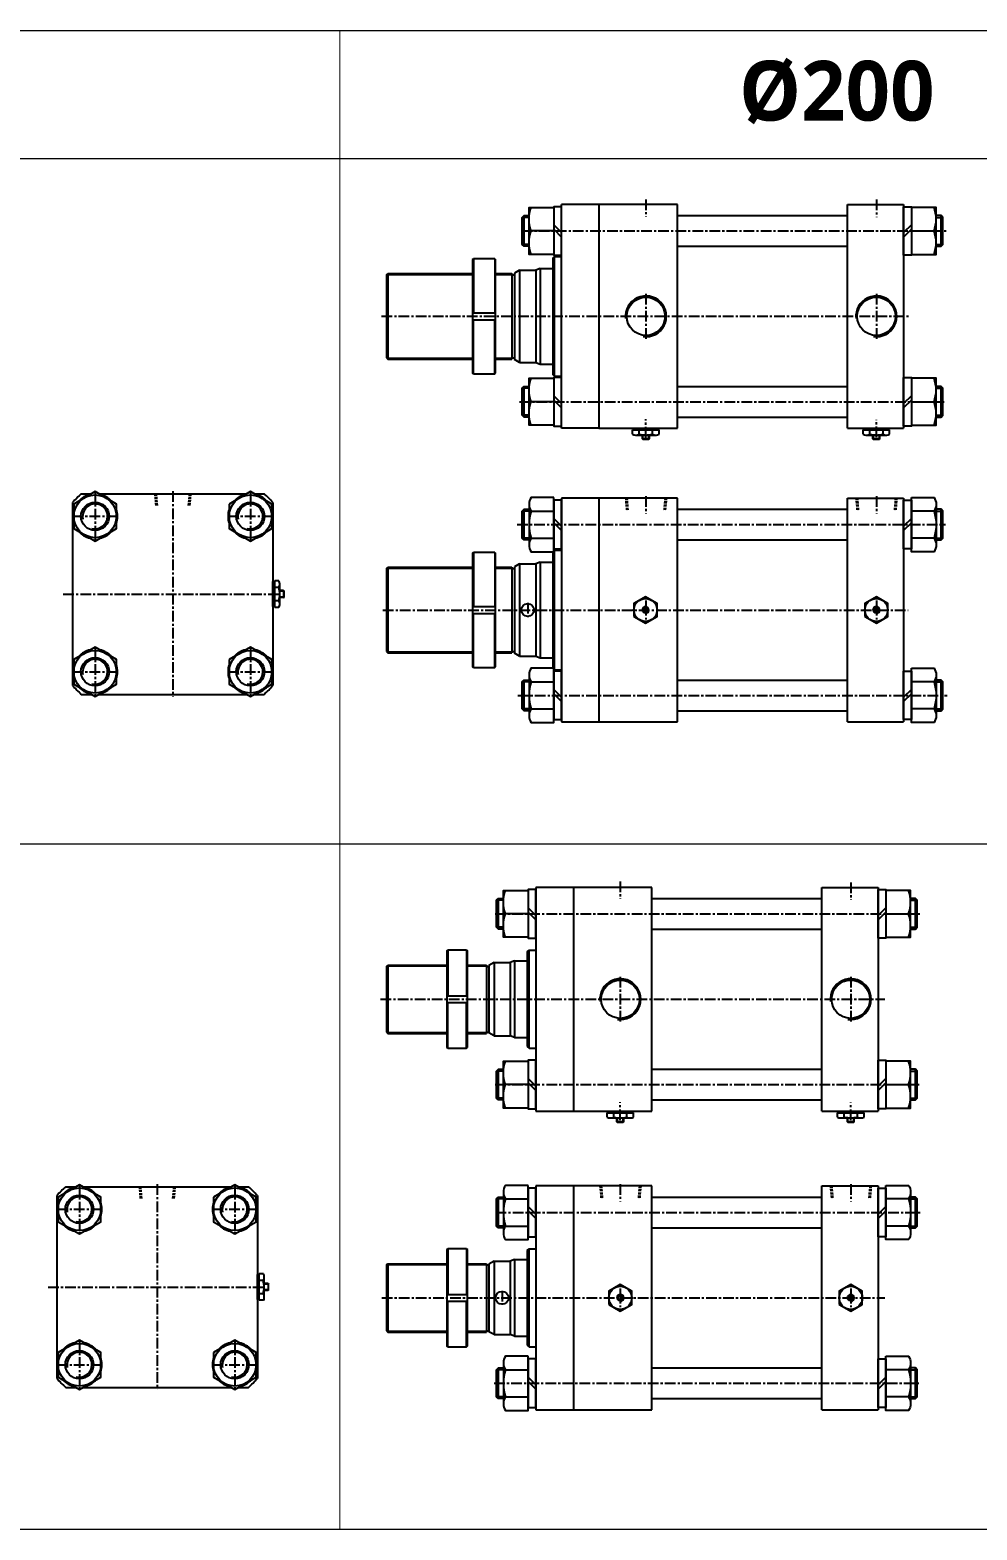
# Model space of a CAD drawing. Extents: x -819 to 6683, y -1 to 2811.
# Drawn here: x 3706 to 4815, y -1 to 1756 of the extents above; entities that cross this region are included whole.
import ezdxf

# ---------------------------------------------------------------- set-up
doc = ezdxf.new("R2010")
doc.units = 0
doc.header["$LTSCALE"] = 10
doc.header["$MEASUREMENT"] = 0
doc.linetypes.add('CENTER', pattern=[2, 1.25, -0.25, 0.25, -0.25])
doc.linetypes.add('HIDDEN', pattern=[0.375, 0.25, -0.125])
doc.layers.get('0').update_dxf_attribs({"linetype": 'CONTINUOUS'})
doc.layers.add('ML', color=7, linetype='CONTINUOUS')
doc.styles.add('문자', font='romans.shx')

msp = doc.modelspace()

# ---------------------------------------------------------------- linework, layer by layer
at = {"color": 7, "linetype": 'Continuous'}
for p, q in [((4411.9, 1282.5), (4411.9, 1287.5)), ((4411.9, 1287.5), (4418.3, 1287.5)), ((4412.9, 1287.5), (4412.9, 1289.5)), ((4412.9, 1289.5), (4442.1, 1289.5)), ((4418.3, 1287.5), (4443.1, 1287.5)), ((4419.7, 1282.5), (4419.7, 1287.5)), ((4435.3, 1282.5), (4435.3, 1287.5)), ((4442.1, 1287.5), (4442.1, 1289.5)), ((4443.1, 1282.5), (4443.1, 1287.5)), ((4681.9, 1282.5), (4681.9, 1287.5)), ((4681.9, 1287.5), (4688.3, 1287.5)), ((4682.9, 1287.5), (4682.9, 1289.5)), ((4682.9, 1289.5), (4712.1, 1289.5)), ((4688.3, 1287.5), (4713.1, 1287.5)), ((4689.7, 1282.5), (4689.7, 1287.5)), ((4705.3, 1282.5), (4705.3, 1287.5)), ((4712.1, 1287.5), (4712.1, 1289.5)), ((4713.1, 1282.5), (4713.1, 1287.5)), ((4415.1, 1281.5), (4439.9, 1281.5)), ((4423.5, 1281.7), (4423.5, 1281.7)), ((4423.5, 1277), (4423.5, 1281.5)), ((4423.5, 1277), (4424, 1276.5)), ((4431.5, 1277), (4423.5, 1277)), ((4424, 1276.5), (4431, 1276.5)), ((4431.5, 1277), (4431, 1276.5)), ((4431.5, 1277), (4431.5, 1281.5)), ((4685.1, 1281.5), (4709.9, 1281.5)), ((4693.5, 1281.7), (4693.5, 1281.7)), ((4693.5, 1277), (4693.5, 1281.5)), ((4693.5, 1277), (4694, 1276.5)), ((4701.5, 1277), (4693.5, 1277)), ((4694, 1276.5), (4701, 1276.5)), ((4701.5, 1277), (4701, 1276.5)), ((4701.5, 1277), (4701.5, 1281.5)), ((3990.5, 1080.7), (3990.5, 1109.9)), ((3992.5, 1109.9), (3990.5, 1109.9)), ((3997.5, 1110.9), (3992.5, 1110.9)), ((3992.5, 1086), (3992.5, 1110.9)), ((3998.5, 1082.9), (3998.5, 1107.7)), ((3997.5, 1103.1), (3992.5, 1103.1)), ((3998.2, 1091.3), (3998.2, 1091.3)), ((4003, 1099.3), (3998.5, 1099.3)), ((4003, 1091.3), (3998.5, 1091.3)), ((4003, 1099.3), (4003.5, 1098.8)), ((4003, 1099.3), (4003, 1091.3)), ((4003, 1091.3), (4003.5, 1091.8)), ((4003.5, 1091.8), (4003.5, 1098.8)), ((3992.5, 1080.7), (3990.5, 1080.7)), ((3997.5, 1087.5), (3992.5, 1087.5)), ((3992.5, 1079.7), (3992.5, 1086)), ((3997.5, 1079.7), (3992.5, 1079.7)), ((4381.9, 482.8), (4381.9, 487.8)), ((4381.9, 487.8), (4388.3, 487.8)), ((4382.9, 487.8), (4382.9, 489.8)), ((4382.9, 489.8), (4412.1, 489.8)), ((4385.1, 481.8), (4409.9, 481.8)), ((4388.3, 487.8), (4413.1, 487.8)), ((4389.7, 482.8), (4389.7, 487.8)), ((4393.5, 482), (4393.5, 482)), ((4393.5, 477.3), (4393.5, 481.8)), ((4393.5, 477.3), (4394, 476.8)), ((4401.5, 477.3), (4393.5, 477.3)), ((4394, 476.8), (4401, 476.8)), ((4401.5, 477.3), (4401, 476.8)), ((4401.5, 477.3), (4401.5, 481.8)), ((4405.3, 482.8), (4405.3, 487.8)), ((4412.1, 487.8), (4412.1, 489.8)), ((4413.1, 482.8), (4413.1, 487.8)), ((4651.9, 482.8), (4651.9, 487.8)), ((4651.9, 487.8), (4658.3, 487.8)), ((4652.9, 487.8), (4652.9, 489.8)), ((4652.9, 489.8), (4682.1, 489.8)), ((4655.1, 481.8), (4679.9, 481.8)), ((4658.3, 487.8), (4683.1, 487.8)), ((4659.7, 482.8), (4659.7, 487.8)), ((4663.5, 482.1), (4663.5, 482.1)), ((4663.5, 477.3), (4663.5, 481.8)), ((4663.5, 477.3), (4664, 476.8)), ((4671.5, 477.3), (4663.5, 477.3)), ((4664, 476.8), (4671, 476.8)), ((4671.5, 477.3), (4671, 476.8)), ((4671.5, 477.3), (4671.5, 481.8)), ((4675.3, 482.8), (4675.3, 487.8)), ((4682.1, 487.8), (4682.1, 489.8)), ((4683.1, 482.8), (4683.1, 487.8)), ((3979.2, 299.4), (3974.2, 299.4)), ((3974.2, 274.5), (3974.2, 299.4)), ((3972.2, 269.2), (3972.2, 298.4)), ((3974.2, 298.4), (3972.2, 298.4)), ((3979.2, 291.6), (3974.2, 291.6)), ((3980.2, 271.4), (3980.2, 296.2)), ((3984.7, 287.8), (3980.2, 287.8)), ((3984.7, 287.8), (3985.2, 287.3)), ((3984.7, 287.8), (3984.7, 279.8)), ((3985.2, 280.3), (3985.2, 287.3)), ((3974.2, 269.2), (3972.2, 269.2)), ((3979.2, 276), (3974.2, 276)), ((3974.2, 268.2), (3974.2, 274.5)), ((3979.2, 268.2), (3974.2, 268.2)), ((3979.9, 279.8), (3979.9, 279.8)), ((3984.7, 279.8), (3980.2, 279.8)), ((3984.7, 279.8), (3985.2, 280.3))]:
    msp.add_line(p, q, dxfattribs=at)
for points in [[(4413.5, 1068.8), (4427, 1061), (4440.5, 1068.8), (4440.5, 1084.4), (4427, 1092.2), (4413.5, 1084.4)], [(4684, 1068.8), (4697.5, 1061), (4711, 1068.8), (4711, 1084.4), (4697.5, 1092.2), (4684, 1084.4)], [(4425.6, 1079.1), (4424.1, 1076.6), (4425.6, 1074.1), (4428.5, 1074.1), (4429.9, 1076.6), (4428.5, 1079.1)], [(4696.1, 1079.1), (4694.6, 1076.6), (4696.1, 1074.1), (4699, 1074.1), (4700.4, 1076.6), (4699, 1079.1)], [(4384, 263.3), (4397.5, 255.5), (4411, 263.3), (4411, 278.9), (4397.5, 286.7), (4384, 278.9)], [(4654, 263.3), (4667.5, 255.5), (4681, 263.3), (4681, 278.9), (4667.5, 286.7), (4654, 278.9)], [(4396.1, 273.6), (4394.6, 271.1), (4396.1, 268.6), (4399, 268.6), (4400.4, 271.1), (4399, 273.6)], [(4666.1, 273.6), (4664.6, 271.1), (4666.1, 268.6), (4669, 268.6), (4670.4, 271.1), (4669, 273.6)]]:
    msp.add_lwpolyline(points, close=True, dxfattribs=at)
for centre, radius in [((4427, 1076.6), 13.5), ((4697.5, 1076.6), 13.5), ((4427, 1076.6), 3.5), ((4697.5, 1076.6), 3.5), ((4397.5, 271.1), 13.5), ((4667.5, 271.1), 13.5), ((4397.5, 271.1), 3.5), ((4667.5, 271.1), 3.5)]:
    msp.add_circle(centre, radius, dxfattribs=at)
for centre, radius, start, end in [((4415.1, 1287.1), 5.62, 235.6158, 270), ((4415.8, 1289.7), 8.22, 241.7006, 298.2994), ((4427.5, 1312.8), 31.3, 255.6172, 270.0141), ((4427.5, 1312.8), 31.3, 269.9859, 284.3828), ((4439.2, 1289.7), 8.22, 241.7006, 298.2994), ((4685.1, 1287.1), 5.62, 235.6158, 270), ((4685.8, 1289.7), 8.22, 241.7006, 298.2994), ((4697.5, 1312.8), 31.3, 255.6172, 270.0141), ((4697.5, 1312.8), 31.3, 269.9859, 284.3828), ((4709.2, 1289.7), 8.22, 241.7006, 298.2994), ((3990.2, 1107), 8.22, 331.7006, 28.2994), ((3967.1, 1095.3), 31.3, 359.9859, 14.3828), ((3967.1, 1095.3), 31.3, 345.6172, 0.0141), ((3990.2, 1083.6), 8.22, 331.7006, 28.2994), ((3992.8, 1082.9), 5.62, 325.6158, 0), ((4385.1, 487.4), 5.62, 235.6158, 270), ((4385.8, 490), 8.22, 241.7006, 298.2994), ((4397.5, 513.1), 31.3, 255.6172, 270.0141), ((4397.5, 513.1), 31.3, 269.9859, 284.3828), ((4409.2, 490), 8.22, 241.7006, 298.2994), ((4655.1, 487.4), 5.62, 235.6158, 270), ((4655.8, 490), 8.22, 241.7006, 298.2994), ((4667.5, 513.2), 31.3, 255.6172, 270.0141), ((4667.5, 513.2), 31.3, 269.9859, 284.3828), ((4679.2, 490), 8.22, 241.7006, 298.2994), ((3972, 295.5), 8.22, 331.7006, 28.2994), ((3948.8, 283.8), 31.3, 359.9859, 14.3828), ((3948.8, 283.8), 31.3, 345.6172, 0.0141), ((3972, 272.1), 8.22, 331.7006, 28.2994), ((3974.6, 271.4), 5.62, 325.6158, 0)]:
    msp.add_arc(centre, radius, start, end, dxfattribs=at)
at = {"layer": 'ML'}
for p, q in [((4464.5, 1551.5), (4328.5, 1551.5)), ((4328.5, 1289.5), (4328.5, 1551.5)), ((4372.5, 1551.5), (4372.5, 1289.5)), ((4464.5, 1289.5), (4464.5, 1551.5)), ((4663.5, 1289.5), (4663.5, 1551.5)), ((4663.5, 1551.5), (4729.5, 1551.5)), ((4729.5, 1551.5), (4729.5, 1289.5)), ((4284.7, 1502.5), (4284.7, 1538.5)), ((4773.3, 1502.5), (4773.3, 1538.5)), ((4319.5, 1520.5), (4293, 1520.5)), ((4319.5, 1527.5), (4328.5, 1518.5)), ((4319.5, 1522.4), (4328.5, 1513.4)), ((4738.5, 1527.5), (4729.5, 1518.5)), ((4738.5, 1522.4), (4729.5, 1513.4)), ((4738.5, 1520.5), (4765.1, 1520.5)), ((4224.3, 1487), (4225.3, 1488)), ((4224.3, 1487), (4224.3, 1354)), ((4225.3, 1488), (4225.3, 1424.5)), ((4250.3, 1488), (4225.3, 1488)), ((4250.3, 1488), (4250.3, 1424.5)), ((4250.3, 1488), (4251.3, 1487)), ((4251.3, 1354), (4251.3, 1487)), ((4303.5, 1476.5), (4298.5, 1474.5)), ((4303.5, 1476.5), (4303.5, 1364.5)), ((4303.5, 1476.5), (4318.5, 1476.5)), ((4318.5, 1488.5), (4320.5, 1490.5)), ((4318.5, 1488.5), (4318.5, 1352.5)), ((4320.5, 1350.5), (4320.5, 1490.5)), ((4320.5, 1490.5), (4328.5, 1490.5)), ((4123.5, 1469), (4125, 1470.5)), ((4123.5, 1469), (4123.5, 1372)), ((4125, 1470.5), (4224.3, 1470.5)), ((4125, 1470.5), (4125, 1370.5)), ((4251.3, 1470.5), (4270.5, 1470.5)), ((4270.5, 1470.5), (4270.5, 1370.5)), ((4270.5, 1469), (4273.5, 1469)), ((4279.5, 1474.5), (4273.5, 1471)), ((4273.5, 1471), (4273.5, 1369.9)), ((4279.5, 1474.5), (4279.5, 1366.5)), ((4279.5, 1474.5), (4298.5, 1474.5)), ((4298.5, 1474.5), (4298.5, 1366.5)), ((4224.3, 1424.5), (4251.3, 1424.5)), ((4224.3, 1416.5), (4251.3, 1416.5)), ((4225.3, 1353), (4225.3, 1416.5)), ((4250.3, 1353), (4250.3, 1416.5)), ((4123.5, 1372), (4125, 1370.5)), ((4125, 1370.5), (4224.3, 1370.5)), ((4251.3, 1370.5), (4270.5, 1370.5)), ((4270.5, 1372), (4273.5, 1372)), ((4225.3, 1353), (4224.3, 1354)), ((4225.3, 1353), (4250.3, 1353)), ((4250.3, 1353), (4251.3, 1354)), ((4279.5, 1366.5), (4273.5, 1369.9)), ((4279.5, 1366.5), (4298.5, 1366.5)), ((4298.5, 1366.5), (4303.5, 1364.5)), ((4303.5, 1364.5), (4318.5, 1364.5)), ((4284.7, 1302.5), (4284.7, 1338.5)), ((4320.5, 1350.5), (4318.5, 1352.5)), ((4320.5, 1350.5), (4328.5, 1350.5)), ((4773.3, 1302.5), (4773.3, 1338.5)), ((4319.5, 1320.5), (4293, 1320.5)), ((4319.5, 1327.5), (4328.5, 1318.5)), ((4319.5, 1322.4), (4328.5, 1313.4)), ((4738.5, 1327.5), (4729.5, 1318.5)), ((4738.5, 1322.4), (4729.5, 1313.4)), ((4738.5, 1320.5), (4765.1, 1320.5)), ((4372.5, 1289.5), (4328.5, 1289.5)), ((4372.5, 1289.5), (4464.5, 1289.5)), ((4663.5, 1289.5), (4729.5, 1289.5)), ((3765.8, 1212.8), (3777.9, 1212.8)), ((3786.1, 1212.8), (3959.9, 1212.8)), ((3968.1, 1212.8), (3980.1, 1212.8)), ((3755.5, 1202.4), (3755.5, 988.2)), ((3990.5, 1202.4), (3990.5, 988.2)), ((4284.7, 1158.6), (4284.7, 1194.6)), ((4290.5, 1200.4), (4290.5, 1152.8)), ((4372.5, 1207.6), (4328.5, 1207.6)), ((4328.5, 1207.6), (4328.5, 945.6)), ((4372.5, 1207.6), (4372.5, 945.6)), ((4464.5, 1207.6), (4372.5, 1207.6)), ((4464.5, 945.6), (4464.5, 1207.6)), ((4663.5, 945.6), (4663.5, 1207.6)), ((4663.5, 1207.6), (4729.5, 1207.6)), ((4729.5, 1207.6), (4729.5, 945.6)), ((4767.5, 1200.4), (4767.5, 1152.8)), ((4773.3, 1158.6), (4773.3, 1194.6)), ((4293, 1192.5), (4319.5, 1192.5)), ((4319.5, 1183.7), (4328.5, 1174.7)), ((4319.5, 1178.6), (4328.5, 1169.6)), ((4738.5, 1183.7), (4729.5, 1174.7)), ((4738.5, 1178.6), (4729.5, 1169.6)), ((4765.1, 1192.5), (4738.5, 1192.5)), ((4293, 1160.8), (4319.5, 1160.8)), ((4765.1, 1160.8), (4738.5, 1160.8)), ((4224.3, 1143.1), (4225.3, 1144.1)), ((4224.3, 1143.1), (4224.3, 1010.1)), ((4250.3, 1144.1), (4225.3, 1144.1)), ((4225.3, 1144.1), (4225.3, 1080.6)), ((4250.3, 1144.1), (4250.3, 1080.6)), ((4250.3, 1144.1), (4251.3, 1143.1)), ((4251.3, 1010.1), (4251.3, 1143.1)), ((4318.5, 1144.6), (4318.8, 1144.9)), ((4318.5, 1144.6), (4318.5, 1008.6)), ((4319.5, 1145.6), (4320.5, 1146.6)), ((4320.5, 1146.6), (4328.5, 1146.6)), ((4320.5, 1006.6), (4320.5, 1146.6)), ((4123.5, 1125.1), (4125, 1126.6)), ((4123.5, 1125.1), (4123.5, 1028.1)), ((4125, 1126.6), (4224.3, 1126.6)), ((4125, 1126.6), (4125, 1026.6)), ((4251.3, 1126.6), (4270.5, 1126.6)), ((4270.5, 1126.6), (4270.5, 1026.6)), ((4270.5, 1125.1), (4273.5, 1125.1)), ((4279.5, 1130.6), (4273.5, 1127.2)), ((4273.5, 1127.2), (4273.5, 1026.1)), ((4279.5, 1130.6), (4298.5, 1130.6)), ((4279.5, 1130.6), (4279.5, 1022.6)), ((4303.5, 1132.6), (4298.5, 1130.6)), ((4298.5, 1130.6), (4298.5, 1022.6)), ((4303.5, 1132.6), (4303.5, 1020.6)), ((4303.5, 1132.6), (4318.5, 1132.6)), ((4224.3, 1080.6), (4251.3, 1080.6)), ((4224.3, 1072.6), (4251.3, 1072.6)), ((4225.3, 1009.1), (4225.3, 1072.6)), ((4250.3, 1009.1), (4250.3, 1072.6)), ((4123.5, 1028.1), (4125, 1026.6)), ((4125, 1026.6), (4224.3, 1026.6)), ((4251.3, 1026.6), (4270.5, 1026.6)), ((4270.5, 1028.1), (4273.5, 1028.1)), ((4279.5, 1022.6), (4273.5, 1026.1)), ((4279.5, 1022.6), (4298.5, 1022.6)), ((4298.5, 1022.6), (4303.5, 1020.6)), ((4303.5, 1020.6), (4318.5, 1020.6)), ((4225.3, 1009.1), (4224.3, 1010.1)), ((4225.3, 1009.1), (4250.3, 1009.1)), ((4250.3, 1009.1), (4251.3, 1010.1)), ((4318.8, 1008.4), (4318.5, 1008.6)), ((4320.5, 1006.6), (4319.5, 1007.6)), ((4320.5, 1006.6), (4328.5, 1006.6)), ((4284.7, 958.6), (4284.7, 994.6)), ((4290.5, 1000.4), (4290.5, 952.8)), ((4293, 992.5), (4319.5, 992.5)), ((4319.5, 983.7), (4328.5, 974.7)), ((4738.5, 983.7), (4729.5, 974.7)), ((4765.1, 992.5), (4738.5, 992.5)), ((4767.5, 1000.4), (4767.5, 952.8)), ((4773.3, 958.6), (4773.3, 994.6)), ((3765.8, 977.8), (3777.9, 977.8)), ((3786.1, 977.8), (3959.9, 977.8)), ((3968.1, 977.8), (3980.1, 977.8)), ((4319.5, 978.6), (4328.5, 969.6)), ((4738.5, 978.6), (4729.5, 969.6)), ((4293, 960.8), (4319.5, 960.8)), ((4765.1, 960.8), (4738.5, 960.8)), ((4328.5, 945.6), (4464.5, 945.6)), ((4663.5, 945.6), (4729.5, 945.6)), ((4254.7, 702.8), (4254.7, 738.8)), ((4342.5, 751.8), (4298.5, 751.8)), ((4298.5, 751.8), (4298.5, 489.8)), ((4342.5, 751.8), (4342.5, 489.8)), ((4434.5, 751.8), (4342.5, 751.8)), ((4434.5, 489.8), (4434.5, 751.8)), ((4633.5, 489.8), (4633.5, 751.8)), ((4633.5, 751.8), (4699.5, 751.8)), ((4699.5, 751.8), (4699.5, 489.8)), ((4743.3, 702.8), (4743.3, 738.8)), ((4289.5, 720.8), (4263, 720.8)), ((4289.5, 727.9), (4298.5, 718.9)), ((4289.5, 722.8), (4298.5, 713.8)), ((4708.5, 727.9), (4699.5, 718.9)), ((4708.5, 722.8), (4699.5, 713.8)), ((4708.5, 720.8), (4735.1, 720.8)), ((4194.3, 677.3), (4195.3, 678.3)), ((4194.3, 677.3), (4194.3, 564.3)), ((4195.3, 678.3), (4195.3, 624.8)), ((4217.3, 678.3), (4195.3, 678.3)), ((4217.3, 678.3), (4217.3, 624.8)), ((4217.3, 678.3), (4218.3, 677.3)), ((4218.3, 564.3), (4218.3, 677.3)), ((4288.5, 676.3), (4290.5, 678.3)), ((4288.5, 676.3), (4288.5, 565.3)), ((4290.5, 563.3), (4290.5, 678.3)), ((4290.5, 678.3), (4298.5, 678.3)), ((4123.5, 659.3), (4125, 660.8)), ((4123.5, 659.3), (4123.5, 582.3)), ((4125, 660.8), (4125, 580.8)), ((4125, 660.8), (4194.3, 660.8)), ((4218.3, 660.8), (4240.5, 660.8)), ((4240.5, 660.8), (4240.5, 580.8)), ((4240.5, 659.3), (4243.5, 659.3)), ((4249.5, 663.8), (4243.5, 660.4)), ((4243.5, 660.4), (4243.5, 581.3)), ((4249.5, 663.8), (4249.5, 577.8)), ((4249.5, 663.8), (4268.5, 663.8)), ((4273.5, 665.8), (4268.5, 663.8)), ((4268.5, 663.8), (4268.5, 577.8)), ((4273.5, 665.8), (4273.5, 575.8)), ((4273.5, 665.8), (4288.5, 665.8)), ((4194.3, 624.8), (4218.3, 624.8)), ((4194.3, 616.8), (4218.3, 616.8)), ((4195.3, 563.3), (4195.3, 616.8)), ((4217.3, 563.3), (4217.3, 616.8)), ((4123.5, 582.3), (4125, 580.8)), ((4125, 580.8), (4194.3, 580.8)), ((4218.3, 580.8), (4240.5, 580.8)), ((4240.5, 582.3), (4243.5, 582.3)), ((4249.5, 577.8), (4243.5, 581.3)), ((4195.3, 563.3), (4194.3, 564.3)), ((4195.3, 563.3), (4217.3, 563.3)), ((4217.3, 563.3), (4218.3, 564.3)), ((4249.5, 577.8), (4268.5, 577.8)), ((4273.5, 575.8), (4268.5, 577.8)), ((4273.5, 575.8), (4288.5, 575.8)), ((4288.5, 565.3), (4290.5, 563.3)), ((4290.5, 563.3), (4298.5, 563.3)), ((4254.7, 502.8), (4254.7, 538.8)), ((4289.5, 527.9), (4298.5, 518.9)), ((4708.5, 527.9), (4699.5, 518.9)), ((4743.3, 502.8), (4743.3, 538.8)), ((4289.5, 520.8), (4263, 520.8)), ((4289.5, 522.8), (4298.5, 513.8)), ((4708.5, 522.8), (4699.5, 513.8)), ((4708.5, 520.8), (4735.1, 520.8)), ((4298.5, 489.8), (4434.5, 489.8)), ((4633.5, 489.8), (4699.5, 489.8)), ((3737.2, 390.9), (3737.2, 176.6)), ((3747.6, 401.3), (3759.6, 401.3)), ((3767.8, 401.3), (3941.6, 401.3)), ((3949.8, 401.3), (3961.8, 401.3)), ((3972.2, 390.9), (3972.2, 176.6)), ((4254.7, 353.1), (4254.7, 389.1)), ((4260.5, 394.9), (4260.5, 347.3)), ((4263, 387), (4289.5, 387)), ((4342.5, 402.1), (4298.5, 402.1)), ((4298.5, 402.1), (4298.5, 140.1)), ((4342.5, 402.1), (4342.5, 140.1)), ((4434.5, 402.1), (4342.5, 402.1)), ((4434.5, 140.1), (4434.5, 402.1)), ((4633.5, 140.1), (4633.5, 402.1)), ((4633.5, 402.1), (4699.5, 402.1)), ((4699.5, 402.1), (4699.5, 140.1)), ((4735.1, 387), (4708.5, 387)), ((4737.5, 394.9), (4737.5, 347.3)), ((4743.3, 353.1), (4743.3, 389.1)), ((4289.5, 378.1), (4298.5, 369.1)), ((4289.5, 373), (4298.5, 364)), ((4708.5, 378.1), (4699.5, 369.1)), ((4708.5, 373), (4699.5, 364)), ((4263, 355.2), (4289.5, 355.2)), ((4735.1, 355.2), (4708.5, 355.2)), ((4194.3, 327.6), (4195.3, 328.6)), ((4194.3, 327.6), (4194.3, 214.6)), ((4217.3, 328.6), (4195.3, 328.6)), ((4195.3, 328.6), (4195.3, 275.1)), ((4217.3, 328.6), (4218.3, 327.6)), ((4217.3, 328.6), (4217.3, 275.1)), ((4218.3, 214.6), (4218.3, 327.6)), ((4288.5, 326.6), (4290.5, 328.6)), ((4288.5, 326.6), (4288.5, 215.6)), ((4290.5, 328.6), (4298.5, 328.6)), ((4290.5, 213.6), (4290.5, 328.6)), ((4123.5, 309.6), (4125, 311.1)), ((4123.5, 309.6), (4123.5, 232.6)), ((4125, 311.1), (4194.3, 311.1)), ((4125, 311.1), (4125, 231.1)), ((4218.3, 311.1), (4240.5, 311.1)), ((4240.5, 311.1), (4240.5, 231.1)), ((4240.5, 309.6), (4243.5, 309.6)), ((4249.5, 314.1), (4243.5, 310.6)), ((4243.5, 310.6), (4243.5, 231.5)), ((4249.5, 314.1), (4268.5, 314.1)), ((4249.5, 314.1), (4249.5, 228.1)), ((4273.5, 316.1), (4268.5, 314.1)), ((4268.5, 314.1), (4268.5, 228.1)), ((4273.5, 316.1), (4273.5, 226.1)), ((4273.5, 316.1), (4288.5, 316.1)), ((4194.3, 275.1), (4218.3, 275.1)), ((4194.3, 267.1), (4218.3, 267.1)), ((4195.3, 213.6), (4195.3, 267.1)), ((4217.3, 213.6), (4217.3, 267.1)), ((4123.5, 232.6), (4125, 231.1)), ((4125, 231.1), (4194.3, 231.1)), ((4218.3, 231.1), (4240.5, 231.1)), ((4240.5, 232.6), (4243.5, 232.6)), ((4249.5, 228.1), (4243.5, 231.5)), ((4195.3, 213.6), (4194.3, 214.6)), ((4195.3, 213.6), (4217.3, 213.6)), ((4217.3, 213.6), (4218.3, 214.6)), ((4249.5, 228.1), (4268.5, 228.1)), ((4273.5, 226.1), (4268.5, 228.1)), ((4273.5, 226.1), (4288.5, 226.1)), ((4288.5, 215.6), (4290.5, 213.6)), ((4290.5, 213.6), (4298.5, 213.6)), ((4260.5, 194.9), (4260.5, 147.3)), ((4737.5, 194.9), (4737.5, 147.3)), ((4254.7, 153.1), (4254.7, 189.1)), ((4263, 187), (4289.5, 187)), ((4289.5, 178.1), (4298.5, 169.1)), ((4708.5, 178.1), (4699.5, 169.1)), ((4735.1, 187), (4708.5, 187)), ((4743.3, 153.1), (4743.3, 189.1)), ((3747.6, 166.3), (3759.6, 166.3)), ((3767.8, 166.3), (3941.6, 166.3)), ((3949.8, 166.3), (3961.8, 166.3)), ((4289.5, 173), (4298.5, 164)), ((4708.5, 173), (4699.5, 164)), ((4263, 155.2), (4289.5, 155.2)), ((4735.1, 155.2), (4708.5, 155.2)), ((4298.5, 140.1), (4434.5, 140.1)), ((4633.5, 140.1), (4699.5, 140.1))]:
    msp.add_line(p, q, dxfattribs=at)
at = {"layer": 'ML', "color": 1, "linetype": 'CENTER'}
for p, q in [((4427.5, 1557.5), (4427.5, 1537)), ((4697.5, 1557.2), (4697.5, 1536.7)), ((4282, 1520.5), (4780.7, 1520.5)), ((4427.5, 1446.8), (4427.5, 1394.2)), ((4697.5, 1446.8), (4697.5, 1394.2)), ((4117.7, 1420.5), (4737.3, 1420.5)), ((4279.4, 1320.5), (4777.7, 1320.5)), ((4427.5, 1278.5), (4427.5, 1299.9)), ((4697.5, 1278.9), (4697.5, 1299.4)), ((3782, 1215.2), (3782, 1157.4)), ((3873, 1215.6), (3873, 975.5)), ((3964, 1215.2), (3964, 1157.4)), ((4427.5, 1209.9), (4427.5, 1189.5)), ((4697.5, 1209.9), (4697.5, 1189.5)), ((3755.6, 1186.3), (3808.3, 1186.3)), ((3937.6, 1186.3), (3990.3, 1186.3)), ((4276.6, 1176.6), (4778.7, 1176.6)), ((3744.8, 1095.3), (3997, 1095.3)), ((4119.3, 1076.6), (4734.8, 1076.6)), ((4289, 1084.9), (4289, 1068.4)), ((4427.5, 1087.6), (4427.5, 1065.6)), ((4697.5, 1087.6), (4697.5, 1065.6)), ((3782, 1033.2), (3782, 975.4)), ((3964, 1033.2), (3964, 975.4)), ((3755.6, 1004.3), (3808.3, 1004.3)), ((3937.6, 1004.3), (3990.3, 1004.3)), ((4277.4, 976.6), (4780.5, 976.6)), ((4397.5, 758.7), (4397.5, 738.3)), ((4667.5, 757.5), (4667.5, 737.1)), ((4250.8, 720.8), (4750.7, 720.8)), ((4397.5, 647.1), (4397.5, 594.5)), ((4667.5, 647.1), (4667.5, 594.5)), ((4116.6, 620.8), (4707.3, 620.8)), ((4250.8, 520.8), (4747.7, 520.8)), ((4397.5, 479.3), (4397.5, 500.3)), ((4667.5, 479.3), (4667.5, 499.7)), ((3854.7, 404.1), (3854.7, 164)), ((4397.5, 404.4), (4397.5, 383.9)), ((4667.5, 404.4), (4667.5, 383.9)), ((3763.7, 403.6), (3763.7, 345.9)), ((3945.7, 403.6), (3945.7, 345.9)), ((3737.3, 374.8), (3790, 374.8)), ((3919.3, 374.8), (3972, 374.8)), ((4251.4, 371.1), (4750.7, 371.1)), ((3727, 283.8), (3978.7, 283.8)), ((4397.5, 282.1), (4397.5, 260.1)), ((4667.5, 282.1), (4667.5, 260.1)), ((4118, 271.1), (4707.3, 271.1)), ((4259, 279.3), (4259, 262.8)), ((3763.7, 221.6), (3763.7, 163.9)), ((3945.7, 221.6), (3945.7, 163.9)), ((3737.3, 192.8), (3790, 192.8)), ((3919.3, 192.8), (3972, 192.8)), ((4249.7, 171.1), (4747.7, 171.1))]:
    msp.add_line(p, q, dxfattribs=at)
at = {"layer": 'ML', "color": 2}
for p, q in [((4290.5, 1536.3), (4282.5, 1536.3)), ((4767.5, 1536.3), (4775.5, 1536.3)), ((4290.5, 1504.6), (4282.5, 1504.6)), ((4767.5, 1504.6), (4775.5, 1504.6)), ((4124, 1469.5), (4224.3, 1469.5)), ((4251.3, 1469.5), (4270.5, 1469.5)), ((4124, 1371.5), (4224.3, 1371.5)), ((4251.3, 1371.5), (4270.5, 1371.5)), ((4290.5, 1336.3), (4282.5, 1336.3)), ((4767.5, 1336.3), (4775.5, 1336.3)), ((4290.5, 1304.6), (4282.5, 1304.6)), ((4767.5, 1304.6), (4775.5, 1304.6)), ((4424, 1281.7), (4424, 1281.7)), ((4424, 1276.5), (4424, 1281.5)), ((4431, 1276.5), (4431, 1281.5)), ((4694, 1281.7), (4694, 1281.7)), ((4694, 1276.5), (4694, 1281.5)), ((4701, 1276.5), (4701, 1281.5)), ((4290.5, 1192.5), (4282.5, 1192.5)), ((4767.5, 1192.5), (4775.5, 1192.5)), ((4290.5, 1160.8), (4282.5, 1160.8)), ((4767.5, 1160.8), (4775.5, 1160.8)), ((4124, 1125.6), (4224.3, 1125.6)), ((4251.3, 1125.6), (4270.5, 1125.6)), ((3998.3, 1091.8), (3998.3, 1091.8)), ((4003.5, 1098.8), (3998.5, 1098.8)), ((4003.5, 1091.8), (3998.5, 1091.8)), ((4124, 1027.6), (4224.3, 1027.6)), ((4251.3, 1027.6), (4270.5, 1027.6)), ((4290.5, 992.5), (4282.5, 992.5)), ((4767.5, 992.5), (4775.5, 992.5)), ((4290.5, 960.8), (4282.5, 960.8)), ((4767.5, 960.8), (4775.5, 960.8)), ((4260.5, 736.7), (4252.5, 736.7)), ((4737.5, 736.7), (4745.5, 736.7)), ((4260.5, 705), (4252.5, 705)), ((4737.5, 705), (4745.5, 705)), ((4124, 659.8), (4194.3, 659.8)), ((4218.3, 659.8), (4240.5, 659.8)), ((4124, 581.8), (4194.3, 581.8)), ((4218.3, 581.8), (4240.5, 581.8)), ((4260.5, 536.7), (4252.5, 536.7)), ((4737.5, 536.7), (4745.5, 536.7)), ((4260.5, 505), (4252.5, 505)), ((4737.5, 505), (4745.5, 505)), ((4394, 482), (4394, 482)), ((4394, 476.8), (4394, 481.8)), ((4401, 476.8), (4401, 481.8)), ((4664, 482), (4664, 482)), ((4664, 476.8), (4664, 481.8)), ((4671, 476.8), (4671, 481.8)), ((4260.5, 386.9), (4252.5, 386.9)), ((4737.5, 386.9), (4745.5, 386.9)), ((4260.5, 355.2), (4252.5, 355.2)), ((4737.5, 355.2), (4745.5, 355.2)), ((4124, 310.1), (4194.3, 310.1)), ((4218.3, 310.1), (4240.5, 310.1)), ((3985.2, 287.3), (3980.2, 287.3)), ((3980, 280.3), (3980, 280.3)), ((3985.2, 280.3), (3980.2, 280.3)), ((4124, 232.1), (4194.3, 232.1)), ((4218.3, 232.1), (4240.5, 232.1)), ((4260.5, 186.9), (4252.5, 186.9)), ((4737.5, 186.9), (4745.5, 186.9)), ((4260.5, 155.2), (4252.5, 155.2)), ((4737.5, 155.2), (4745.5, 155.2))]:
    msp.add_line(p, q, dxfattribs=at)
at = {"layer": 'ML', "color": 7, "linetype": 'Continuous'}
for p, q in [((4464.5, 1538.5), (4663.5, 1538.5)), ((4464.5, 1502.5), (4663.5, 1502.5)), ((4464.5, 1338.5), (4663.5, 1338.5)), ((4464.5, 1302.5), (4663.5, 1302.5)), ((4464.5, 1194.6), (4663.5, 1194.6)), ((4464.5, 1158.6), (4663.5, 1158.6)), ((4464.5, 994.6), (4663.5, 994.6)), ((4464.5, 958.6), (4663.5, 958.6)), ((4434.5, 738.8), (4633.5, 738.8)), ((4434.5, 702.8), (4633.5, 702.8)), ((4434.5, 538.8), (4633.5, 538.8)), ((4434.5, 502.8), (4633.5, 502.8)), ((4434.5, 389.1), (4633.5, 389.1)), ((4434.5, 353.1), (4633.5, 353.1)), ((4434.5, 189.1), (4633.5, 189.1)), ((4434.5, 153.1), (4633.5, 153.1))]:
    msp.add_line(p, q, dxfattribs=at)
at = {"layer": 'ML', "color": 6, "linetype": 'HIDDEN'}
for p, q in [((3852, 1212.8), (3853.2, 1198.8)), ((3853.5, 1212.8), (3854.7, 1198.8)), ((3892.4, 1212.8), (3891.2, 1198.8)), ((3893.9, 1212.8), (3892.7, 1198.8)), ((4403.6, 1207.6), (4404.9, 1192.6)), ((4405.1, 1207.6), (4406.4, 1192.6)), ((4449.9, 1207.6), (4448.6, 1192.6)), ((4451.4, 1207.6), (4450.1, 1192.6)), ((4673.6, 1207.6), (4674.9, 1192.6)), ((4675.1, 1207.6), (4676.4, 1192.6)), ((4719.9, 1207.6), (4718.6, 1192.6)), ((4721.4, 1207.6), (4720.1, 1192.6)), ((3833.7, 401.3), (3835, 387.3)), ((3835.2, 401.3), (3836.4, 387.3)), ((3874.2, 401.3), (3872.9, 387.3)), ((3875.6, 401.3), (3874.4, 387.3)), ((4373.6, 402.1), (4374.9, 387.1)), ((4375.1, 402.1), (4376.4, 387.1)), ((4419.9, 402.1), (4418.6, 387.1)), ((4421.4, 402.1), (4420.1, 387.1)), ((4643.6, 402.1), (4644.9, 387.1)), ((4645.1, 402.1), (4646.4, 387.1)), ((4689.9, 402.1), (4688.6, 387.1)), ((4691.4, 402.1), (4690.1, 387.1))]:
    msp.add_line(p, q, dxfattribs=at)
at = {"layer": 'ML', "const_width": 1.5}
for points in [[(6682.1, 1605.1), (6682.1, 1755.1), (150, 1755.1)], [(4068.8, 1755.1), (4068.8, 0)], [(0, 1605.1), (5247.5, 1605.1)], [(0, 802.5), (5247.5, 802.5)], [(0, 0), (5247.5, 0)]]:
    msp.add_lwpolyline(points, dxfattribs=at)
at = {"layer": 'ML'}
for points in [[(4319.5, 1493), (4290.5, 1493), (4290.5, 1548), (4319.5, 1548)], [(4738.5, 1493), (4767.5, 1493), (4767.5, 1548), (4738.5, 1548)], [(4319.5, 1293), (4290.5, 1293), (4290.5, 1348), (4319.5, 1348)], [(4738.5, 1293), (4767.5, 1293), (4767.5, 1348), (4738.5, 1348)], [(4289.5, 693.3), (4260.5, 693.3), (4260.5, 748.3), (4289.5, 748.3)], [(4708.5, 693.3), (4737.5, 693.3), (4737.5, 748.3), (4708.5, 748.3)], [(4289.5, 493.3), (4260.5, 493.3), (4260.5, 548.3), (4289.5, 548.3)], [(4708.5, 493.3), (4737.5, 493.3), (4737.5, 548.3), (4708.5, 548.3)]]:
    msp.add_lwpolyline(points, close=True, dxfattribs=at)
for points in [[(4293, 1493, -0.178633), (4293, 1520.5, -0.178633), (4293, 1548)], [(4765.1, 1493, 0.178633), (4765.1, 1520.5, 0.178633), (4765.1, 1548)], [(4293, 1293, -0.178633), (4293, 1320.5, -0.178633), (4293, 1348)], [(4765.1, 1293, 0.178633), (4765.1, 1320.5, 0.178633), (4765.1, 1348)], [(4319.5, 1208.4), (4293, 1208.4, 0.309401), (4293, 1192.5, 0.154701), (4293, 1160.8, 0.309401), (4293, 1144.9), (4319.5, 1144.9), (4319.5, 1208.4)], [(4738.5, 1208.4), (4765.1, 1208.4, -0.309401), (4765.1, 1192.5, -0.154701), (4765.1, 1160.8, -0.309401), (4765.1, 1144.9), (4738.5, 1144.9), (4738.5, 1208.4)], [(4319.5, 1008.4), (4293, 1008.4, 0.309401), (4293, 992.5, 0.154701), (4293, 960.8, 0.309401), (4293, 944.9), (4319.5, 944.9), (4319.5, 1008.4)], [(4738.5, 1008.4), (4765.1, 1008.4, -0.309401), (4765.1, 992.5, -0.154701), (4765.1, 960.8, -0.309401), (4765.1, 944.9), (4738.5, 944.9), (4738.5, 1008.4)], [(4263, 693.3, -0.178633), (4263, 720.8, -0.178633), (4263, 748.3)], [(4735.1, 693.3, 0.178633), (4735.1, 720.8, 0.178633), (4735.1, 748.3)], [(4263, 493.3, -0.178633), (4263, 520.8, -0.178633), (4263, 548.3)], [(4735.1, 493.3, 0.178633), (4735.1, 520.8, 0.178633), (4735.1, 548.3)], [(4289.5, 402.8), (4263, 402.8, 0.309401), (4263, 387, 0.154701), (4263, 355.2, 0.309401), (4263, 339.3), (4289.5, 339.3), (4289.5, 402.8)], [(4708.5, 402.8), (4735.1, 402.8, -0.309401), (4735.1, 387, -0.154701), (4735.1, 355.2, -0.309401), (4735.1, 339.3), (4708.5, 339.3), (4708.5, 402.8)], [(4289.5, 202.8), (4263, 202.8, 0.309401), (4263, 187, 0.154701), (4263, 155.2, 0.309401), (4263, 139.3), (4289.5, 139.3), (4289.5, 202.8)], [(4708.5, 202.8), (4735.1, 202.8, -0.309401), (4735.1, 187, -0.154701), (4735.1, 155.2, -0.309401), (4735.1, 139.3), (4708.5, 139.3), (4708.5, 202.8)]]:
    msp.add_lwpolyline(points, format="xyb", dxfattribs=at)
for points in [[(4328.5, 1492), (4328.5, 1548.9), (4319.5, 1548.9), (4319.5, 1492), (4328.5, 1492)], [(4729.5, 1492), (4729.5, 1548.9), (4738.5, 1548.9), (4738.5, 1492), (4729.5, 1492)], [(4290.5, 1502.5), (4284.7, 1502.5), (4282.5, 1504.6), (4282.5, 1536.3), (4284.7, 1538.5), (4290.5, 1538.5)], [(4767.5, 1502.5), (4773.3, 1502.5), (4775.5, 1504.6), (4775.5, 1536.3), (4773.3, 1538.5), (4767.5, 1538.5)], [(4290.5, 1302.5), (4284.7, 1302.5), (4282.5, 1304.6), (4282.5, 1336.3), (4284.7, 1338.5), (4290.5, 1338.5)], [(4328.5, 1292), (4328.5, 1348.9), (4319.5, 1348.9), (4319.5, 1292), (4328.5, 1292)], [(4729.5, 1292), (4729.5, 1348.9), (4738.5, 1348.9), (4738.5, 1292), (4729.5, 1292)], [(4767.5, 1302.5), (4773.3, 1302.5), (4775.5, 1304.6), (4775.5, 1336.3), (4773.3, 1338.5), (4767.5, 1338.5)], [(3757, 1200.7), (3757, 1171.9), (3782, 1157.4), (3807, 1171.9), (3807, 1200.7), (3782, 1215.2), (3757, 1200.7)], [(3939, 1200.7), (3939, 1171.9), (3964, 1157.4), (3989, 1171.9), (3989, 1200.7), (3964, 1215.2), (3939, 1200.7)], [(4290.5, 1158.6), (4284.7, 1158.6), (4282.5, 1160.8), (4282.5, 1192.5), (4284.7, 1194.6), (4290.5, 1194.6)], [(4328.5, 1148.2), (4328.5, 1205.1), (4319.5, 1205.1), (4319.5, 1148.2), (4328.5, 1148.2)], [(4729.5, 1148.2), (4729.5, 1205.1), (4738.5, 1205.1), (4738.5, 1148.2), (4729.5, 1148.2)], [(4767.5, 1158.6), (4773.3, 1158.6), (4775.5, 1160.8), (4775.5, 1192.5), (4773.3, 1194.6), (4767.5, 1194.6)], [(3757, 1018.7), (3757, 989.9), (3782, 975.4), (3807, 989.9), (3807, 1018.7), (3782, 1033.2), (3757, 1018.7)], [(3939, 1018.7), (3939, 989.9), (3964, 975.4), (3989, 989.9), (3989, 1018.7), (3964, 1033.2), (3939, 1018.7)], [(4328.5, 948.2), (4328.5, 1005.1), (4319.5, 1005.1), (4319.5, 948.2), (4328.5, 948.2)], [(4729.5, 948.2), (4729.5, 1005.1), (4738.5, 1005.1), (4738.5, 948.2), (4729.5, 948.2)], [(4290.5, 958.6), (4284.7, 958.6), (4282.5, 960.8), (4282.5, 992.5), (4284.7, 994.6), (4290.5, 994.6)], [(4767.5, 958.6), (4773.3, 958.6), (4775.5, 960.8), (4775.5, 992.5), (4773.3, 994.6), (4767.5, 994.6)], [(4260.5, 702.8), (4254.7, 702.8), (4252.5, 705), (4252.5, 736.7), (4254.7, 738.8), (4260.5, 738.8)], [(4298.5, 692.4), (4298.5, 749.3), (4289.5, 749.3), (4289.5, 692.4), (4298.5, 692.4)], [(4699.5, 692.4), (4699.5, 749.3), (4708.5, 749.3), (4708.5, 692.4), (4699.5, 692.4)], [(4737.5, 702.8), (4743.3, 702.8), (4745.5, 705), (4745.5, 736.7), (4743.3, 738.8), (4737.5, 738.8)], [(4298.5, 492.4), (4298.5, 549.3), (4289.5, 549.3), (4289.5, 492.4), (4298.5, 492.4)], [(4699.5, 492.4), (4699.5, 549.3), (4708.5, 549.3), (4708.5, 492.4), (4699.5, 492.4)], [(4260.5, 502.8), (4254.7, 502.8), (4252.5, 505), (4252.5, 536.7), (4254.7, 538.8), (4260.5, 538.8)], [(4737.5, 502.8), (4743.3, 502.8), (4745.5, 505), (4745.5, 536.7), (4743.3, 538.8), (4737.5, 538.8)], [(3738.7, 389.2), (3738.7, 360.3), (3763.7, 345.9), (3788.7, 360.3), (3788.7, 389.2), (3763.7, 403.6), (3738.7, 389.2)], [(3920.7, 389.2), (3920.7, 360.3), (3945.7, 345.9), (3970.7, 360.3), (3970.7, 389.2), (3945.7, 403.6), (3920.7, 389.2)], [(4260.5, 353.1), (4254.7, 353.1), (4252.5, 355.2), (4252.5, 386.9), (4254.7, 389.1), (4260.5, 389.1)], [(4298.5, 342.6), (4298.5, 399.5), (4289.5, 399.5), (4289.5, 342.6), (4298.5, 342.6)], [(4699.5, 342.6), (4699.5, 399.5), (4708.5, 399.5), (4708.5, 342.6), (4699.5, 342.6)], [(4737.5, 353.1), (4743.3, 353.1), (4745.5, 355.2), (4745.5, 386.9), (4743.3, 389.1), (4737.5, 389.1)], [(3738.7, 207.2), (3738.7, 178.3), (3763.7, 163.9), (3788.7, 178.3), (3788.7, 207.2), (3763.7, 221.6), (3738.7, 207.2)], [(3920.7, 207.2), (3920.7, 178.3), (3945.7, 163.9), (3970.7, 178.3), (3970.7, 207.2), (3945.7, 221.6), (3920.7, 207.2)], [(4298.5, 142.6), (4298.5, 199.5), (4289.5, 199.5), (4289.5, 142.6), (4298.5, 142.6)], [(4699.5, 142.6), (4699.5, 199.5), (4708.5, 199.5), (4708.5, 142.6), (4699.5, 142.6)], [(4260.5, 153.1), (4254.7, 153.1), (4252.5, 155.2), (4252.5, 186.9), (4254.7, 189.1), (4260.5, 189.1)], [(4737.5, 153.1), (4743.3, 153.1), (4745.5, 155.2), (4745.5, 186.9), (4743.3, 189.1), (4737.5, 189.1)]]:
    msp.add_lwpolyline(points, dxfattribs=at)
for centre, radius in [((4427.5, 1420.5), 22.4), ((4697.5, 1420.5), 22.4), ((3782, 1186.3), 25), ((3782, 1186.3), 16.5), ((3964, 1186.3), 25), ((3964, 1186.3), 16.5), ((4289, 1076.6), 7.5), ((3782, 1004.3), 25), ((3782, 1004.3), 16.5), ((3964, 1004.3), 25), ((3964, 1004.3), 16.5), ((4397.5, 620.8), 22.4), ((4667.5, 620.8), 22.4), ((3763.7, 374.8), 25), ((3763.7, 374.8), 16.5), ((3945.7, 374.8), 25), ((3945.7, 374.8), 16.5), ((4259, 271.1), 7.5), ((3763.7, 192.8), 25), ((3945.7, 192.8), 25), ((3763.7, 192.8), 16.5), ((3945.7, 192.8), 16.5)]:
    msp.add_circle(centre, radius, dxfattribs=at)
at = {"layer": 'ML', "color": 2}
for centre, radius, start, end in [((4427.5, 1420.5), 23.9, 262.2037, 186.1405), ((4697.5, 1420.5), 23.9, 262.2037, 186.1405), ((3782, 1186.3), 14.6, 255.4042, 192.5338), ((3964, 1186.3), 14.6, 255.4042, 192.5338), ((4427, 1076.6), 4, 270, 180), ((4697.5, 1076.6), 4, 270, 180), ((3782, 1004.3), 14.6, 255.4042, 192.5338), ((3964, 1004.3), 14.6, 255.4042, 192.5338), ((4397.5, 620.8), 23.9, 262.2037, 186.1405), ((4667.5, 620.8), 23.9, 262.2037, 186.1405), ((3763.7, 374.8), 14.6, 255.4042, 192.5338), ((3945.7, 374.8), 14.6, 255.4042, 192.5338), ((4397.5, 271.1), 4, 270, 180), ((4667.5, 271.1), 4, 270, 180), ((3763.7, 192.8), 14.6, 255.4042, 192.5338), ((3945.7, 192.8), 14.6, 255.4042, 192.5338)]:
    msp.add_arc(centre, radius, start, end, dxfattribs=at)
at = {"layer": 'ML'}
for centre, radius, start, end in [((3873, 1095.3), 159, 132.3542, 137.6458), ((3873, 1095.3), 159, 42.3542, 47.6458), ((3782, 1186.3), 26.2, 102.2472, 137.7528), ((3782, 1186.3), 26.2, 42.2472, 77.7528), ((3964, 1186.3), 26.2, 102.2472, 137.7528), ((3964, 1186.3), 26.2, 42.2472, 77.7528), ((3782, 1186.3), 26.2, 162.2472, 197.7528), ((3782, 1186.3), 26.2, 342.2472, 17.7528), ((3964, 1186.3), 26.2, 162.2472, 197.7528), ((3964, 1186.3), 26.2, 342.2472, 17.7528), ((3782, 1186.3), 26.2, 222.2472, 257.7528), ((3782, 1186.3), 26.2, 282.2472, 317.7528), ((3964, 1186.3), 26.2, 222.2472, 257.7528), ((3964, 1186.3), 26.2, 282.2472, 317.7528), ((3782, 1004.3), 26.2, 102.2472, 137.7528), ((3782, 1004.3), 26.2, 42.2472, 77.7528), ((3964, 1004.3), 26.2, 102.2472, 137.7528), ((3964, 1004.3), 26.2, 42.2472, 77.7528), ((3782, 1004.3), 26.2, 162.2472, 197.7528), ((3782, 1004.3), 26.2, 342.2472, 17.7528), ((3964, 1004.3), 26.2, 162.2472, 197.7528), ((3964, 1004.3), 26.2, 342.2472, 17.7528), ((3873, 1095.3), 159, 222.3542, 227.6458), ((3782, 1004.3), 26.2, 222.2472, 257.7528), ((3782, 1004.3), 26.2, 282.2472, 317.7528), ((3964, 1004.3), 26.2, 222.2472, 257.7528), ((3964, 1004.3), 26.2, 282.2472, 317.7528), ((3873, 1095.3), 159, 312.3542, 317.6458), ((3854.7, 283.8), 159, 132.3542, 137.6458), ((3763.7, 374.8), 26.2, 102.2472, 137.7528), ((3763.7, 374.8), 26.2, 42.2472, 77.7528), ((3945.7, 374.8), 26.2, 102.2472, 137.7528), ((3945.7, 374.8), 26.2, 42.2472, 77.7528), ((3854.7, 283.8), 159, 42.3542, 47.6458), ((3763.7, 374.8), 26.2, 162.2472, 197.7528), ((3763.7, 374.8), 26.2, 342.2472, 17.7528), ((3945.7, 374.8), 26.2, 162.2472, 197.7528), ((3945.7, 374.8), 26.2, 342.2472, 17.7528), ((3763.7, 374.8), 26.2, 222.2472, 257.7528), ((3763.7, 374.8), 26.2, 282.2472, 317.7528), ((3945.7, 374.8), 26.2, 222.2472, 257.7528), ((3945.7, 374.8), 26.2, 282.2472, 317.7528), ((3763.7, 192.8), 26.2, 102.2472, 137.7528), ((3763.7, 192.8), 26.2, 42.2472, 77.7528), ((3945.7, 192.8), 26.2, 102.2472, 137.7528), ((3945.7, 192.8), 26.2, 42.2472, 77.7528), ((3763.7, 192.8), 26.2, 162.2472, 197.7528), ((3763.7, 192.8), 26.2, 342.2472, 17.7528), ((3945.7, 192.8), 26.2, 162.2472, 197.7528), ((3945.7, 192.8), 26.2, 342.2472, 17.7528), ((3854.7, 283.8), 159, 222.3542, 227.6458), ((3854.7, 283.8), 159, 312.3542, 317.6458), ((3763.7, 192.8), 26.2, 222.2472, 257.7528), ((3763.7, 192.8), 26.2, 282.2472, 317.7528), ((3945.7, 192.8), 26.2, 222.2472, 257.7528), ((3945.7, 192.8), 26.2, 282.2472, 317.7528)]:
    msp.add_arc(centre, radius, start, end, dxfattribs=at)

# ---------------------------------------------------------------- texts
at = {"insert": (4536.7, 1719.7), "char_height": 70, "attachment_point": 1, "style": '문자'}
msp.add_mtext_dynamic_manual_height_columns('{\\fMalgun Gothic|b1|i0|c129|p50;%%C200}', width=124.533, gutter_width=16, heights=[-75.6], dxfattribs=at)

doc.saveas('drawing.dxf')
